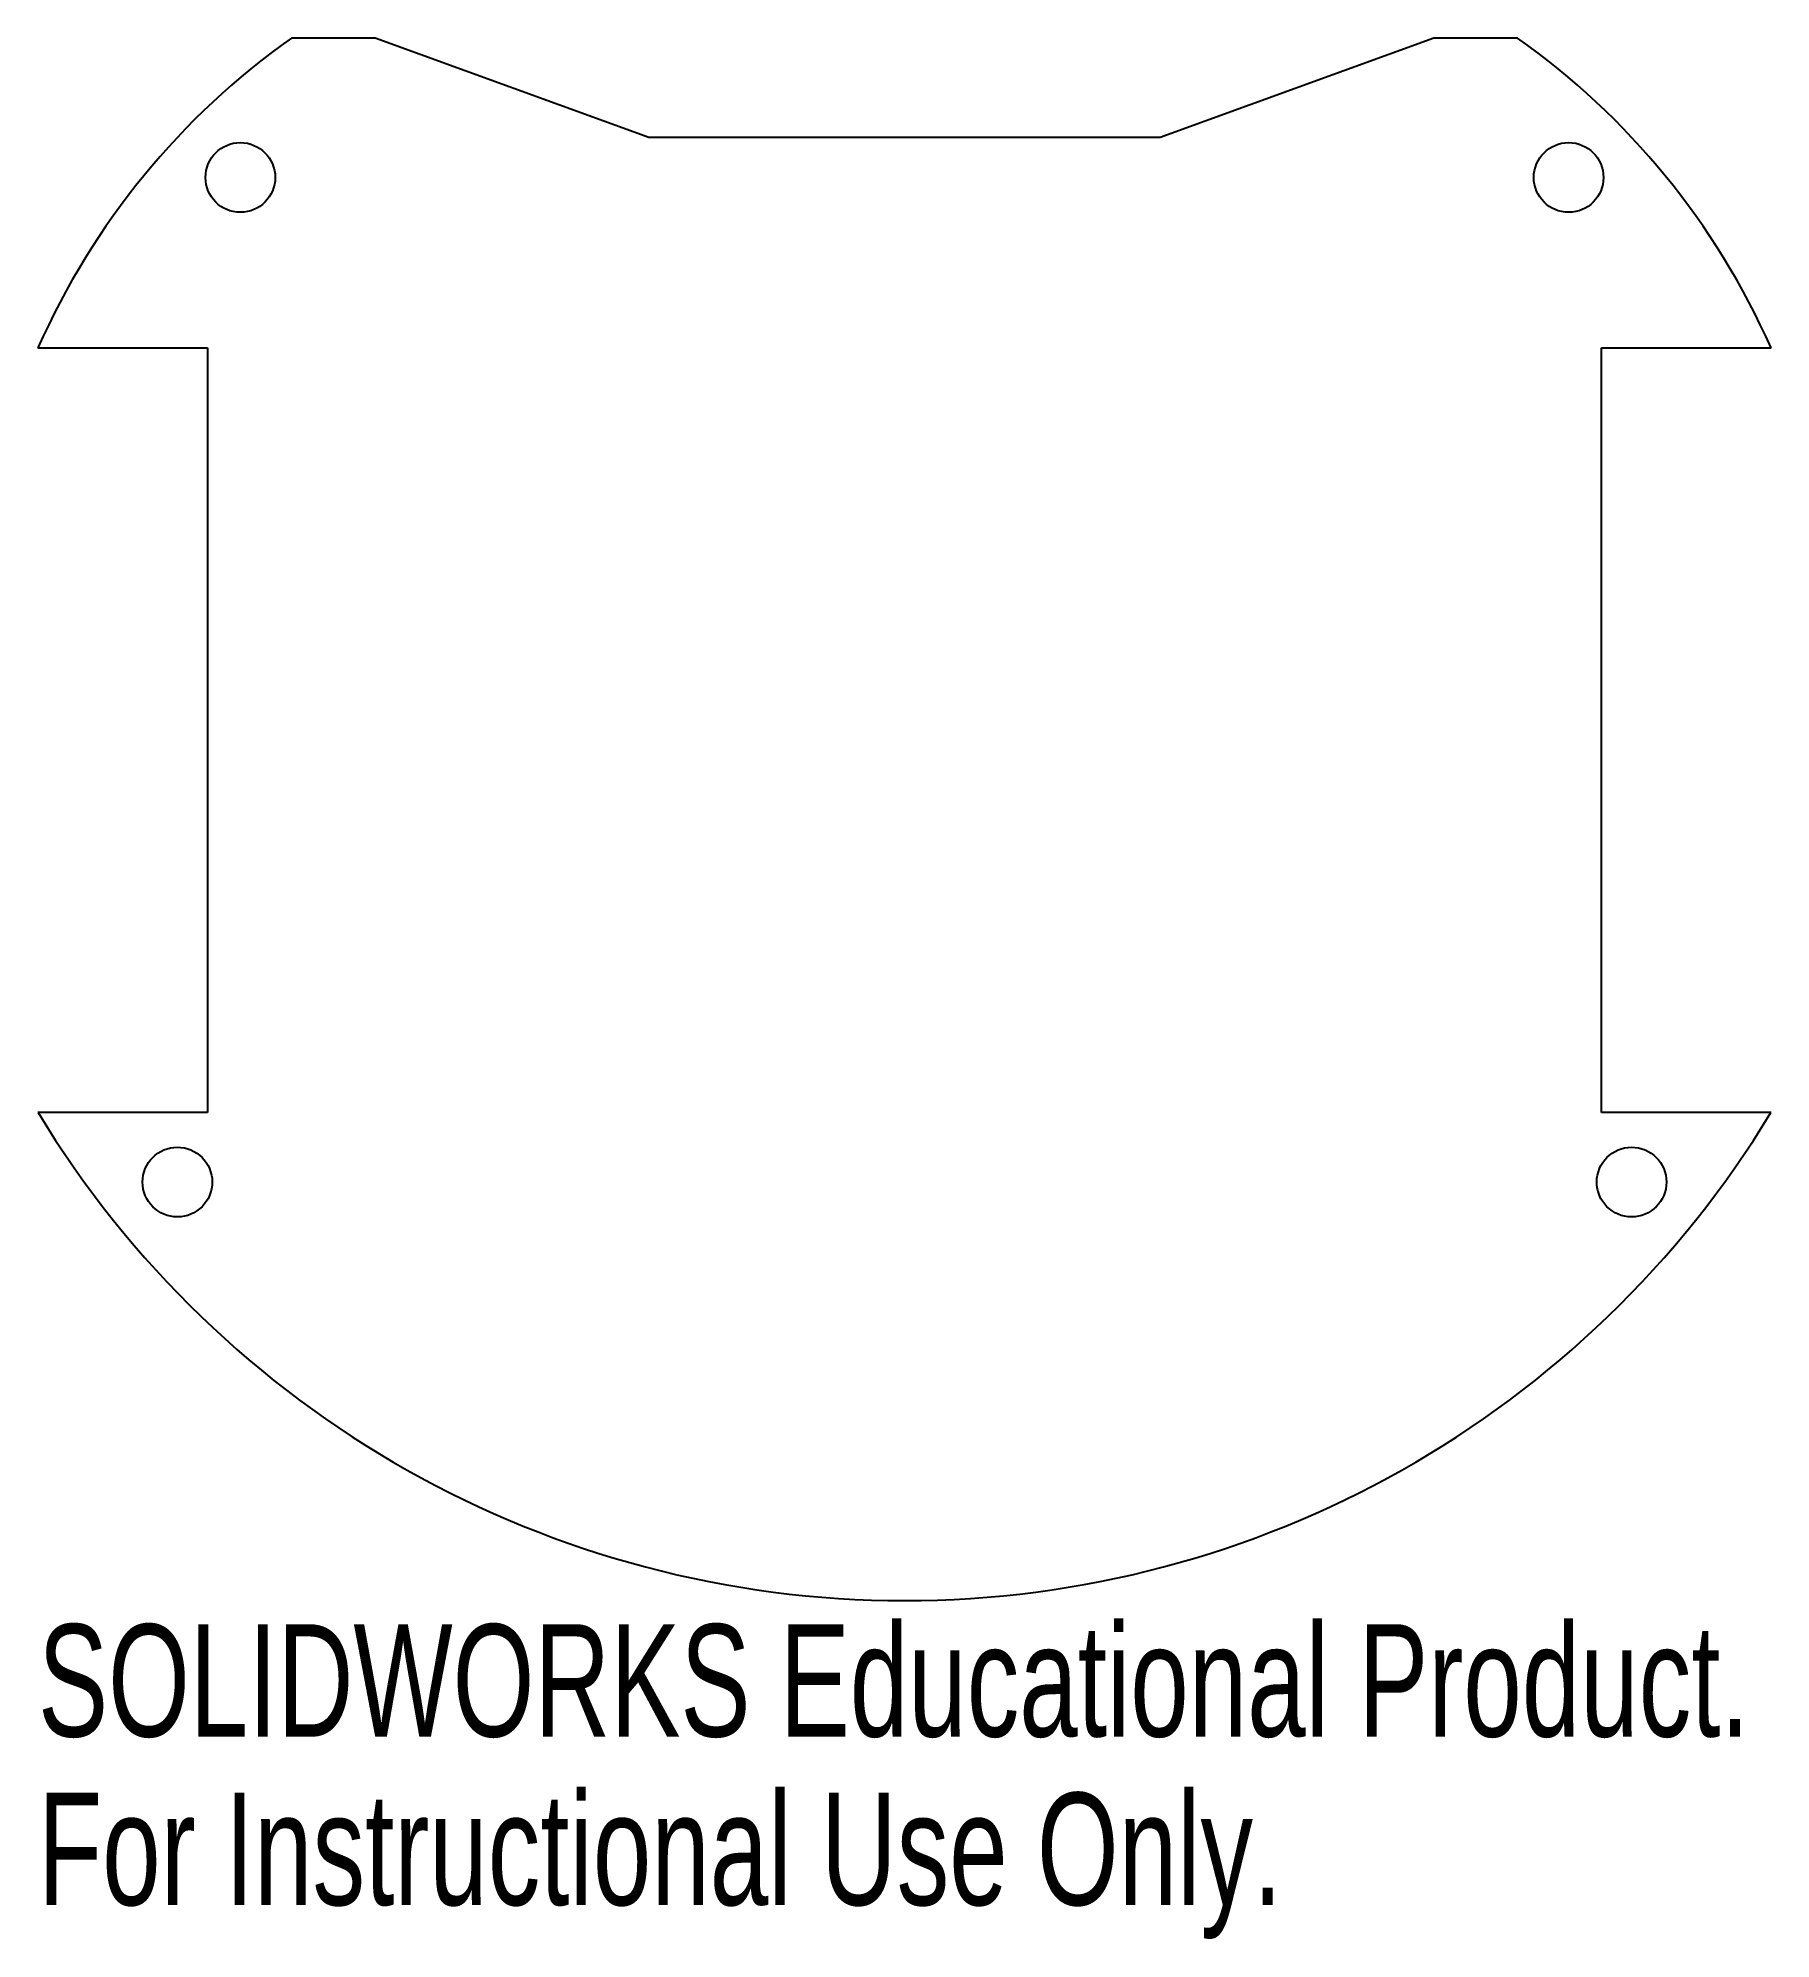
# Model space of a CAD drawing. Header units: millimetres. Extents: x -37.3 to 37.3, y -52 to 29.8.
import ezdxf

# ---------------------------------------------------------------- set-up
doc = ezdxf.new("R2010")
doc.units = ezdxf.units.MM
doc.styles.add('SLDTEXTSTYLE0', font='TXT', dxfattribs={"width": 0.7})

msp = doc.modelspace()

# ---------------------------------------------------------------- linework, layer by layer
at = {"color": 7, "linetype": 'Continuous', "lineweight": 25}
for p, q in [((-22.79, 29.78), (-26.39, 29.78)), ((-11, 25.5), (-22.79, 29.78)), ((22.79, 29.78), (11, 25.5)), ((26.39, 29.78), (22.79, 29.78)), ((11, 25.5), (-11, 25.5)), ((-37.3, 16.449), (-30, 16.449)), ((-30, 16.449), (-30, -16.449)), ((30, -16.449), (30, 16.449)), ((30, 16.449), (37.3, 16.449)), ((-30, -16.449), (-37.3, -16.449)), ((37.3, -16.449), (30, -16.449))]:
    msp.add_line(p, q, dxfattribs=at)
for centre in [(-28.59, 23.78), (28.59, 23.78), (-31.3, -19.449), (31.3, -19.449)]:
    msp.add_circle(centre, 1.5, dxfattribs=at)
for centre, radius, start, end in [((-7.613, 3.284), 32.476, 125.32437, 156.08385), ((7.613, 3.284), 32.476, 23.91615, 54.67563), ((0, 6.159), 43.616, 211.22086, 328.77914)]:
    msp.add_arc(centre, radius, start, end, dxfattribs=at)

# ---------------------------------------------------------------- texts
at = {"color": 7, "linetype": 'Continuous', "char_height": 4.83362, "attachment_point": 1, "style": 'SLDTEXTSTYLE0'}
for s, insert in [('SOLIDWORKS Educational Product.', (-37.3, -38.477)), ('For Instructional Use Only.', (-37.3, -45.728))]:
    msp.add_mtext(s, dxfattribs=dict(at, insert=insert))

doc.saveas('drawing.dxf')
